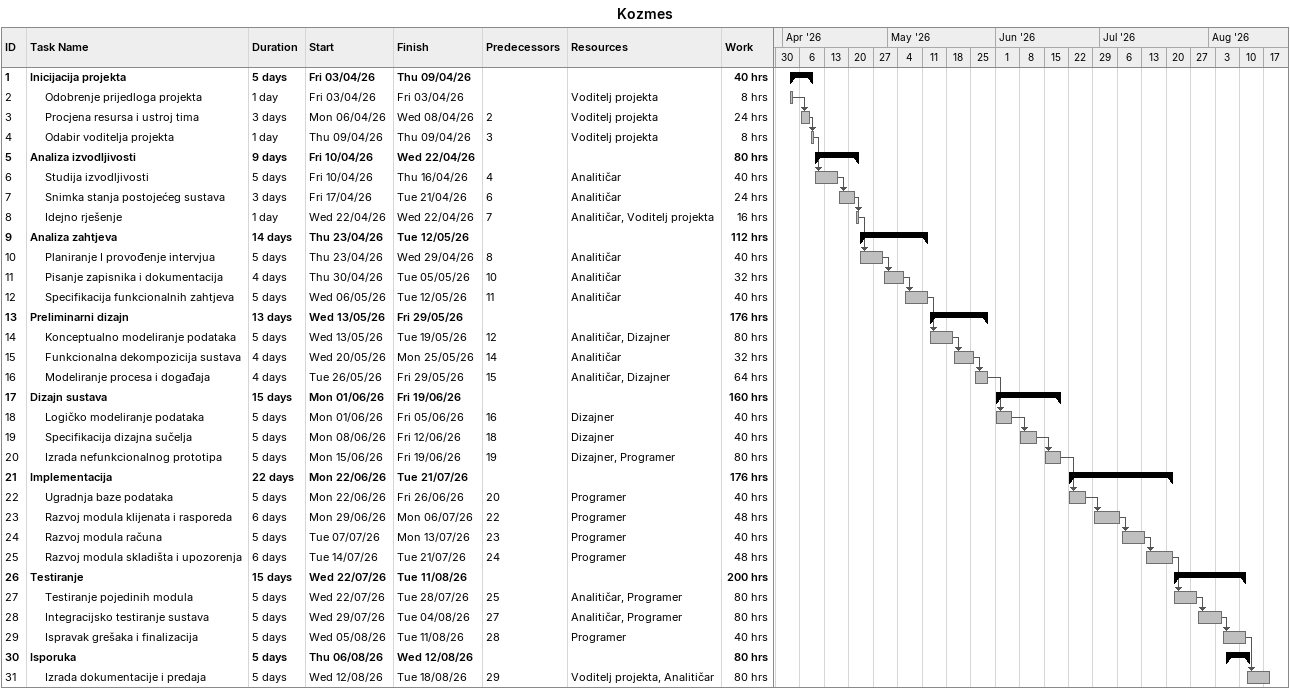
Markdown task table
Kozmes

| ID | Level | Task | Duration | Start | Finish | Predecessors | Resources | Work (h) |
|---|---|---|---|---|---|---|---|---|
| 1 | 1 | **Inicijacija projekta** | 5d | 2026-04-03 | 2026-04-09 |  |  | 40 |
| 2 | 2 | Odobrenje prijedloga projekta | 1d | 2026-04-03 | 2026-04-03 |  | Voditelj projekta | 8 |
| 3 | 2 | Procjena resursa i ustroj tima | 3d | 2026-04-06 | 2026-04-08 | 2 | Voditelj projekta | 24 |
| 4 | 2 | Odabir voditelja projekta | 1d | 2026-04-09 | 2026-04-09 | 3 | Voditelj projekta | 8 |
| 5 | 1 | **Analiza izvodljivosti** | 9d | 2026-04-10 | 2026-04-22 |  |  | 80 |
| 6 | 2 | Studija izvodljivosti | 5d | 2026-04-10 | 2026-04-16 | 4 | Analitičar | 40 |
| 7 | 2 | Snimka stanja postojećeg sustava | 3d | 2026-04-17 | 2026-04-21 | 6 | Analitičar | 24 |
| 8 | 2 | Idejno rješenje | 1d | 2026-04-22 | 2026-04-22 | 7 | Analitičar, Voditelj projekta | 16 |
| 9 | 1 | **Analiza zahtjeva** | 14d | 2026-04-23 | 2026-05-12 |  |  | 112 |
| 10 | 2 | Planiranje I provođenje intervjua | 5d | 2026-04-23 | 2026-04-29 | 8 | Analitičar | 40 |
| 11 | 2 | Pisanje zapisnika i dokumentacija | 4d | 2026-04-30 | 2026-05-05 | 10 | Analitičar | 32 |
| 12 | 2 | Specifikacija funkcionalnih zahtjeva | 5d | 2026-05-06 | 2026-05-12 | 11 | Analitičar | 40 |
| 13 | 1 | **Preliminarni dizajn** | 13d | 2026-05-13 | 2026-05-29 |  |  | 176 |
| 14 | 2 | Konceptualno modeliranje podataka | 5d | 2026-05-13 | 2026-05-19 | 12 | Analitičar, Dizajner | 80 |
| 15 | 2 | Funkcionalna dekompozicija sustava | 4d | 2026-05-20 | 2026-05-25 | 14 | Analitičar | 32 |
| 16 | 2 | Modeliranje procesa i događaja | 4d | 2026-05-26 | 2026-05-29 | 15 | Analitičar, Dizajner | 64 |
| 17 | 1 | **Dizajn sustava** | 15d | 2026-06-01 | 2026-06-19 |  |  | 160 |
| 18 | 2 | Logičko modeliranje podataka | 5d | 2026-06-01 | 2026-06-05 | 16 | Dizajner | 40 |
| 19 | 2 | Specifikacija dizajna sučelja | 5d | 2026-06-08 | 2026-06-12 | 18 | Dizajner | 40 |
| 20 | 2 | Izrada nefunkcionalnog prototipa | 5d | 2026-06-15 | 2026-06-19 | 19 | Dizajner, Programer | 80 |
| 21 | 1 | **Implementacija** | 22d | 2026-06-22 | 2026-07-21 |  |  | 176 |
| 22 | 2 | Ugradnja baze podataka | 5d | 2026-06-22 | 2026-06-26 | 20 | Programer | 40 |
| 23 | 2 | Razvoj modula klijenata i rasporeda | 6d | 2026-06-29 | 2026-07-06 | 22 | Programer | 48 |
| 24 | 2 | Razvoj modula računa | 5d | 2026-07-07 | 2026-07-13 | 23 | Programer | 40 |
| 25 | 2 | Razvoj modula skladišta i upozorenja | 6d | 2026-07-14 | 2026-07-21 | 24 | Programer | 48 |
| 26 | 1 | **Testiranje** | 15d | 2026-07-22 | 2026-08-11 |  |  | 200 |
| 27 | 2 | Testiranje pojedinih modula | 5d | 2026-07-22 | 2026-07-28 | 25 | Analitičar, Programer | 80 |
| 28 | 2 | Integracijsko testiranje sustava | 5d | 2026-07-29 | 2026-08-04 | 27 | Analitičar, Programer | 80 |
| 29 | 2 | Ispravak grešaka i finalizacija | 5d | 2026-08-05 | 2026-08-11 | 28 | Programer | 40 |
| 30 | 1 | **Isporuka** | 5d | 2026-08-06 | 2026-08-12 |  |  | 80 |
| 31 | 2 | Izrada dokumentacije i predaja | 5d | 2026-08-12 | 2026-08-18 | 29 | Voditelj projekta, Analitičar | 80 |
